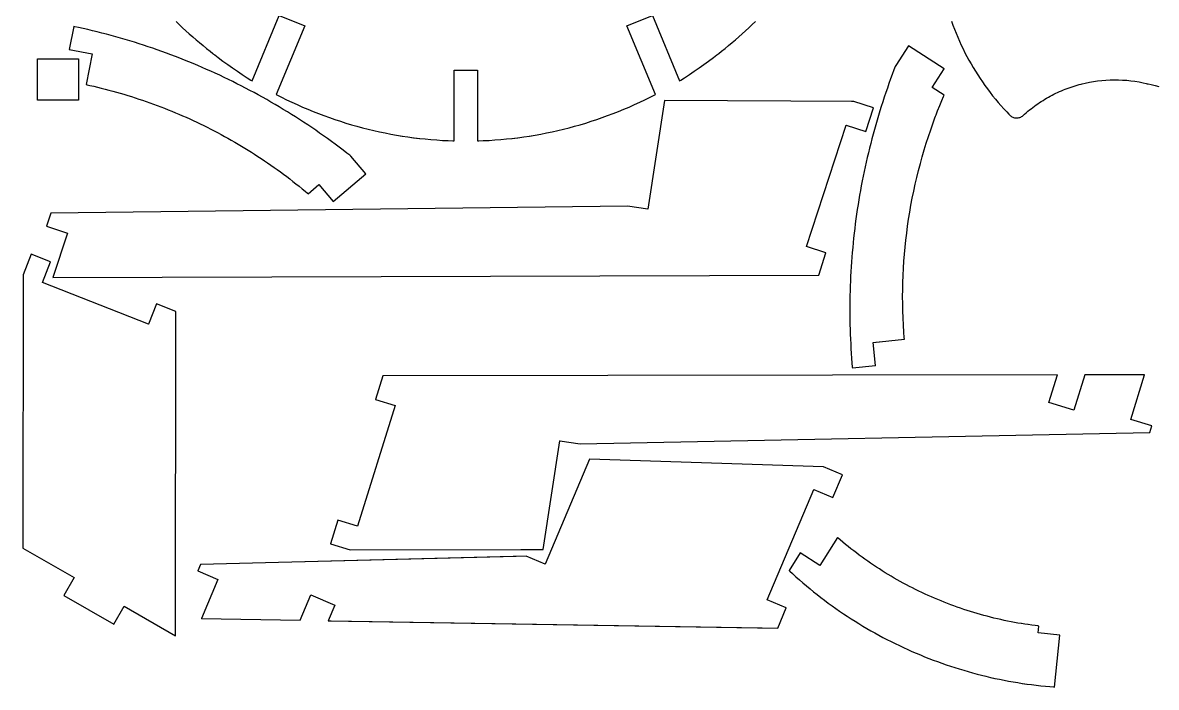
# Model space of a CAD drawing. Header units: metres. Extents: x 0 to 1595, y 0 to 995.
# Drawn here: x 1 to 825, y 0 to 484 of the extents above; entities that cross this region are included whole.
import ezdxf

# ---------------------------------------------------------------- set-up
doc = ezdxf.new("R2010")
doc.units = ezdxf.units.M

msp = doc.modelspace()

# ---------------------------------------------------------------- linework, layer by layer
for points in [[(139.76, 461.065, 0.4, 0.4, 0), (140.6, 460.407, 0.4, 0.4, 0), (143.14, 458.457, 0.4, 0.4, 0), (146.557, 455.897, 0.4, 0.4, 0), (150.011, 453.388, 0.4, 0.4, 0), (153.499, 450.928, 0.4, 0.4, 0), (157.022, 448.518, 0.4, 0.4, 0), (160.581, 446.158, 0.4, 0.4, 0), (164.174, 443.851, 0.4, 0.4, 0), (166.888, 442.153, 0.4, 0.4, 0), (167.799, 441.594, 0.4, 0.4, 0), (187.517, 489.2, 0.4, 0.4, 0), (205.994, 481.547, 0.4, 0.4, 0), (185.329, 431.657, 0.4, 0.4, 0), (186.267, 431.167, 0.4, 0.4, 0), (189.093, 429.724, 0.4, 0.4, 0), (192.879, 427.846, 0.4, 0.4, 0), (196.69, 426.022, 0.4, 0.4, 0), (200.524, 424.254, 0.4, 0.4, 0), (204.379, 422.542, 0.4, 0.4, 0), (208.257, 420.885, 0.4, 0.4, 0), (212.156, 419.285, 0.4, 0.4, 0), (216.075, 417.74, 0.4, 0.4, 0), (220.014, 416.251, 0.4, 0.4, 0), (223.972, 414.819, 0.4, 0.4, 0), (227.95, 413.444, 0.4, 0.4, 0), (231.946, 412.126, 0.4, 0.4, 0), (235.958, 410.864, 0.4, 0.4, 0), (239.987, 409.66, 0.4, 0.4, 0), (244.033, 408.511, 0.4, 0.4, 0), (248.094, 407.422, 0.4, 0.4, 0), (252.171, 406.389, 0.4, 0.4, 0), (256.261, 405.414, 0.4, 0.4, 0), (260.367, 404.497, 0.4, 0.4, 0), (264.485, 403.638, 0.4, 0.4, 0), (268.614, 402.836, 0.4, 0.4, 0), (272.757, 402.093, 0.4, 0.4, 0), (276.91, 401.41, 0.4, 0.4, 0), (281.074, 400.783, 0.4, 0.4, 0), (285.249, 400.217, 0.4, 0.4, 0), (289.432, 399.708, 0.4, 0.4, 0), (293.625, 399.26, 0.4, 0.4, 0), (297.826, 398.869, 0.4, 0.4, 0), (302.035, 398.54, 0.4, 0.4, 0), (306.25, 398.269, 0.4, 0.4, 0), (310.472, 398.058, 0.4, 0.4, 0), (313.643, 397.938, 0.4, 0.4, 0), (314.7, 397.907, 0.4, 0.4, 0), (314.7, 449.317, 0.4, 0.4, 0), (331.7, 449.317, 0.4, 0.4, 0), (331.7, 397.907, 0.4, 0.4, 0), (332.757, 397.938, 0.4, 0.4, 0), (335.928, 398.058, 0.4, 0.4, 0), (340.15, 398.269, 0.4, 0.4, 0), (344.365, 398.54, 0.4, 0.4, 0), (348.574, 398.869, 0.4, 0.4, 0), (352.775, 399.26, 0.4, 0.4, 0), (356.968, 399.708, 0.4, 0.4, 0), (361.151, 400.217, 0.4, 0.4, 0), (365.325, 400.783, 0.4, 0.4, 0), (369.49, 401.41, 0.4, 0.4, 0), (373.643, 402.093, 0.4, 0.4, 0), (377.786, 402.836, 0.4, 0.4, 0), (381.915, 403.638, 0.4, 0.4, 0), (386.033, 404.497, 0.4, 0.4, 0), (390.138, 405.414, 0.4, 0.4, 0), (394.229, 406.389, 0.4, 0.4, 0), (398.306, 407.422, 0.4, 0.4, 0), (402.367, 408.511, 0.4, 0.4, 0), (406.412, 409.66, 0.4, 0.4, 0), (410.442, 410.864, 0.4, 0.4, 0), (414.454, 412.126, 0.4, 0.4, 0), (418.45, 413.444, 0.4, 0.4, 0), (422.428, 414.819, 0.4, 0.4, 0), (426.386, 416.251, 0.4, 0.4, 0), (430.325, 417.74, 0.4, 0.4, 0), (434.244, 419.285, 0.4, 0.4, 0), (438.143, 420.885, 0.4, 0.4, 0), (442.021, 422.542, 0.4, 0.4, 0), (445.876, 424.254, 0.4, 0.4, 0), (449.71, 426.022, 0.4, 0.4, 0), (453.521, 427.846, 0.4, 0.4, 0), (457.307, 429.724, 0.4, 0.4, 0), (460.133, 431.167, 0.4, 0.4, 0), (461.071, 431.657, 0.4, 0.4, 0), (440.406, 481.547, 0.4, 0.4, 0), (458.883, 489.2, 0.4, 0.4, 0), (478.601, 441.594, 0.4, 0.4, 0), (479.512, 442.153, 0.4, 0.4, 0), (482.226, 443.851, 0.4, 0.4, 0), (485.819, 446.158, 0.4, 0.4, 0), (489.376, 448.518, 0.4, 0.4, 0), (492.901, 450.928, 0.4, 0.4, 0), (496.389, 453.388, 0.4, 0.4, 0), (499.843, 455.897, 0.4, 0.4, 0), (503.26, 458.457, 0.4, 0.4, 0), (505.8, 460.407, 0.4, 0.4, 0), (506.64, 461.065, 0.4, 0.4, 0), (507.289, 461.572, 0.4, 0.4, 0), (509.225, 463.107, 0.4, 0.4, 0), (511.79, 465.172, 0.4, 0.4, 0), (514.336, 467.26, 0.4, 0.4, 0), (516.863, 469.369, 0.4, 0.4, 0), (519.368, 471.501, 0.4, 0.4, 0), (521.854, 473.656, 0.4, 0.4, 0), (524.321, 475.832, 0.4, 0.4, 0), (526.767, 478.029, 0.4, 0.4, 0), (529.192, 480.249, 0.4, 0.4, 0), (531.597, 482.49, 0.4, 0.4, 0), (533.981, 484.753, 0.4, 0.4, 0)], [(208.507, 359.458, 0.4, 0.4, 0), (216.397, 366.099, 0.4, 0.4, 0), (226.7, 353.858, 0.4, 0.4, 0), (250.418, 373.821, 0.4, 0.4, 0), (239.471, 386.826, 0.4, 0.4, 0), (238.779, 387.371, 0.4, 0.4, 0), (236.696, 388.996, 0.4, 0.4, 0), (233.908, 391.143, 0.4, 0.4, 0), (231.106, 393.271, 0.4, 0.4, 0), (228.287, 395.376, 0.4, 0.4, 0), (225.457, 397.461, 0.4, 0.4, 0), (222.612, 399.525, 0.4, 0.4, 0), (219.753, 401.568, 0.4, 0.4, 0), (216.881, 403.589, 0.4, 0.4, 0), (213.994, 405.589, 0.4, 0.4, 0), (211.096, 407.568, 0.4, 0.4, 0), (208.183, 409.525, 0.4, 0.4, 0), (205.257, 411.461, 0.4, 0.4, 0), (202.318, 413.376, 0.4, 0.4, 0), (199.367, 415.269, 0.4, 0.4, 0), (196.401, 417.14, 0.4, 0.4, 0), (193.425, 418.99, 0.4, 0.4, 0), (190.435, 420.818, 0.4, 0.4, 0), (187.433, 422.624, 0.4, 0.4, 0), (184.418, 424.408, 0.4, 0.4, 0), (181.392, 426.171, 0.4, 0.4, 0), (178.353, 427.911, 0.4, 0.4, 0), (175.301, 429.629, 0.4, 0.4, 0), (172.239, 431.326, 0.4, 0.4, 0), (169.165, 433, 0.4, 0.4, 0), (166.079, 434.651, 0.4, 0.4, 0), (162.982, 436.282, 0.4, 0.4, 0), (159.874, 437.889, 0.4, 0.4, 0), (156.753, 439.474, 0.4, 0.4, 0), (153.622, 441.037, 0.4, 0.4, 0), (150.481, 442.578, 0.4, 0.4, 0), (147.328, 444.094, 0.4, 0.4, 0), (144.164, 445.59, 0.4, 0.4, 0), (140.99, 447.063, 0.4, 0.4, 0), (137.805, 448.513, 0.4, 0.4, 0), (134.61, 449.939, 0.4, 0.4, 0), (131.405, 451.343, 0.4, 0.4, 0), (128.19, 452.724, 0.4, 0.4, 0), (124.964, 454.082, 0.4, 0.4, 0), (121.729, 455.418, 0.4, 0.4, 0), (118.484, 456.731, 0.4, 0.4, 0), (115.23, 458.019, 0.4, 0.4, 0), (111.966, 459.285, 0.4, 0.4, 0), (108.692, 460.528, 0.4, 0.4, 0), (105.409, 461.747, 0.4, 0.4, 0), (102.117, 462.944, 0.4, 0.4, 0), (98.8165, 464.117, 0.4, 0.4, 0), (95.5068, 465.265, 0.4, 0.4, 0), (92.1882, 466.392, 0.4, 0.4, 0), (88.8611, 467.494, 0.4, 0.4, 0), (85.5253, 468.572, 0.4, 0.4, 0), (82.1812, 469.628, 0.4, 0.4, 0), (78.8289, 470.658, 0.4, 0.4, 0), (75.4682, 471.667, 0.4, 0.4, 0), (72.0997, 472.65, 0.4, 0.4, 0), (68.7232, 473.61, 0.4, 0.4, 0), (65.3388, 474.546, 0.4, 0.4, 0), (61.9468, 475.457, 0.4, 0.4, 0), (58.5474, 476.344, 0.4, 0.4, 0), (55.1404, 477.208, 0.4, 0.4, 0), (51.7261, 478.047, 0.4, 0.4, 0), (48.3046, 478.863, 0.4, 0.4, 0), (44.8761, 479.653, 0.4, 0.4, 0), (41.4407, 480.419, 0.4, 0.4, 0), (38.8596, 480.979, 0.4, 0.4, 0), (37.9985, 481.161, 0.4, 0.4, 0), (34.7031, 464.483, 0.4, 0.4, 0), (51.3806, 461.189, 0.4, 0.4, 0), (46.9697, 438.865, 0.4, 0.4, 0), (47.6669, 438.714, 0.4, 0.4, 0), (49.7564, 438.25, 0.4, 0.4, 0), (52.5369, 437.612, 0.4, 0.4, 0), (55.3112, 436.956, 0.4, 0.4, 0), (58.0794, 436.278, 0.4, 0.4, 0), (60.8412, 435.578, 0.4, 0.4, 0), (63.5964, 434.858, 0.4, 0.4, 0), (66.3451, 434.117, 0.4, 0.4, 0), (69.0871, 433.356, 0.4, 0.4, 0), (71.8221, 432.574, 0.4, 0.4, 0), (74.5503, 431.772, 0.4, 0.4, 0), (77.2714, 430.949, 0.4, 0.4, 0), (79.9854, 430.106, 0.4, 0.4, 0), (82.6921, 429.242, 0.4, 0.4, 0), (85.3914, 428.357, 0.4, 0.4, 0), (88.0832, 427.453, 0.4, 0.4, 0), (90.7674, 426.529, 0.4, 0.4, 0), (93.4439, 425.585, 0.4, 0.4, 0), (96.1126, 424.619, 0.4, 0.4, 0), (98.7733, 423.635, 0.4, 0.4, 0), (101.426, 422.631, 0.4, 0.4, 0), (104.071, 421.606, 0.4, 0.4, 0), (106.707, 420.561, 0.4, 0.4, 0), (109.335, 419.496, 0.4, 0.4, 0), (111.954, 418.412, 0.4, 0.4, 0), (114.565, 417.308, 0.4, 0.4, 0), (117.167, 416.185, 0.4, 0.4, 0), (119.761, 415.042, 0.4, 0.4, 0), (122.345, 413.879, 0.4, 0.4, 0), (124.92, 412.697, 0.4, 0.4, 0), (127.487, 411.494, 0.4, 0.4, 0), (130.044, 410.274, 0.4, 0.4, 0), (132.591, 409.033, 0.4, 0.4, 0), (135.129, 407.774, 0.4, 0.4, 0), (137.658, 406.496, 0.4, 0.4, 0), (140.176, 405.197, 0.4, 0.4, 0), (142.686, 403.881, 0.4, 0.4, 0), (145.185, 402.544, 0.4, 0.4, 0), (147.674, 401.189, 0.4, 0.4, 0), (150.153, 399.814, 0.4, 0.4, 0), (152.622, 398.421, 0.4, 0.4, 0), (155.081, 397.01, 0.4, 0.4, 0), (157.528, 395.579, 0.4, 0.4, 0), (159.965, 394.129, 0.4, 0.4, 0), (162.392, 392.661, 0.4, 0.4, 0), (164.807, 391.175, 0.4, 0.4, 0), (167.212, 389.669, 0.4, 0.4, 0), (169.606, 388.144, 0.4, 0.4, 0), (171.989, 386.603, 0.4, 0.4, 0), (174.36, 385.042, 0.4, 0.4, 0), (176.721, 383.463, 0.4, 0.4, 0), (179.069, 381.865, 0.4, 0.4, 0), (181.406, 380.25, 0.4, 0.4, 0), (183.732, 378.617, 0.4, 0.4, 0), (186.044, 376.964, 0.4, 0.4, 0), (188.347, 375.294, 0.4, 0.4, 0), (190.636, 373.606, 0.4, 0.4, 0), (192.914, 371.9, 0.4, 0.4, 0), (195.179, 370.176, 0.4, 0.4, 0), (197.432, 368.433, 0.4, 0.4, 0), (199.672, 366.674, 0.4, 0.4, 0), (201.9, 364.897, 0.4, 0.4, 0), (204.115, 363.101, 0.4, 0.4, 0), (206.318, 361.289, 0.4, 0.4, 0), (207.962, 359.918, 0.4, 0.4, 0), (208.507, 359.458, 0.4, 0.4, 0)], [(112.419, 484.753, 0.4, 0.4, 0), (114.803, 482.49, 0.4, 0.4, 0), (117.208, 480.249, 0.4, 0.4, 0), (119.634, 478.029, 0.4, 0.4, 0), (122.08, 475.832, 0.4, 0.4, 0), (124.546, 473.656, 0.4, 0.4, 0), (127.032, 471.501, 0.4, 0.4, 0), (129.538, 469.369, 0.4, 0.4, 0), (132.064, 467.26, 0.4, 0.4, 0), (134.61, 465.172, 0.4, 0.4, 0), (137.175, 463.107, 0.4, 0.4, 0), (139.111, 461.572, 0.4, 0.4, 0), (139.76, 461.065, 0.4, 0.4, 0)], [(676.464, 484.94, 0.4, 0.4, 0), (677.522, 482.008, 0.4, 0.4, 0), (678.629, 479.096, 0.4, 0.4, 0), (679.783, 476.204, 0.4, 0.4, 0), (680.985, 473.333, 0.4, 0.4, 0), (682.233, 470.485, 0.4, 0.4, 0), (683.529, 467.658, 0.4, 0.4, 0), (684.872, 464.854, 0.4, 0.4, 0), (686.26, 462.074, 0.4, 0.4, 0), (687.696, 459.317, 0.4, 0.4, 0), (689.175, 456.585, 0.4, 0.4, 0), (690.701, 453.878, 0.4, 0.4, 0), (692.272, 451.196, 0.4, 0.4, 0), (693.887, 448.542, 0.4, 0.4, 0), (695.549, 445.912, 0.4, 0.4, 0), (697.253, 443.311, 0.4, 0.4, 0), (699, 440.739, 0.4, 0.4, 0), (700.792, 438.194, 0.4, 0.4, 0), (702.626, 435.679, 0.4, 0.4, 0), (704.504, 433.193, 0.4, 0.4, 0), (706.424, 430.737, 0.4, 0.4, 0), (708.386, 428.313, 0.4, 0.4, 0), (710.39, 425.919, 0.4, 0.4, 0), (712.436, 423.557, 0.4, 0.4, 0), (714.524, 421.229, 0.4, 0.4, 0), (716.651, 418.933, 0.4, 0.4, 0), (718.272, 417.232, 0.4, 0.4, 0), (718.819, 416.671, 0.4, 0.4, 0)], [(664.922, 415.769, 0.4, 0.4, 0), (665.289, 416.743, 0.4, 0.4, 0), (666.41, 419.654, 0.4, 0.4, 0), (667.94, 423.524, 0.4, 0.4, 0), (669.512, 427.374, 0.4, 0.4, 0), (670.719, 430.251, 0.4, 0.4, 0), (671.129, 431.207, 0.4, 0.4, 0), (662.479, 436.821, 0.4, 0.4, 0), (671.188, 450.243, 0.4, 0.4, 0), (645.183, 467.118, 0.4, 0.4, 0), (635.929, 452.857, 0.4, 0.4, 0), (635.61, 452.036, 0.4, 0.4, 0), (634.662, 449.571, 0.4, 0.4, 0), (633.419, 446.278, 0.4, 0.4, 0), (632.201, 442.976, 0.4, 0.4, 0), (631.007, 439.669, 0.4, 0.4, 0), (629.838, 436.353, 0.4, 0.4, 0), (628.692, 433.031, 0.4, 0.4, 0), (627.571, 429.701, 0.4, 0.4, 0), (626.474, 426.364, 0.4, 0.4, 0), (625.4, 423.021, 0.4, 0.4, 0), (624.351, 419.671, 0.4, 0.4, 0), (623.328, 416.314, 0.4, 0.4, 0), (622.328, 412.951, 0.4, 0.4, 0), (621.351, 409.582, 0.4, 0.4, 0), (620.401, 406.207, 0.4, 0.4, 0), (619.474, 402.826, 0.4, 0.4, 0), (618.572, 399.439, 0.4, 0.4, 0), (617.694, 396.047, 0.4, 0.4, 0), (616.84, 392.649, 0.4, 0.4, 0), (616.011, 389.246, 0.4, 0.4, 0), (615.207, 385.836, 0.4, 0.4, 0), (614.428, 382.422, 0.4, 0.4, 0), (613.672, 379.004, 0.4, 0.4, 0), (612.942, 375.579, 0.4, 0.4, 0), (612.235, 372.151, 0.4, 0.4, 0), (611.554, 368.718, 0.4, 0.4, 0), (610.897, 365.281, 0.4, 0.4, 0), (610.264, 361.838, 0.4, 0.4, 0), (609.657, 358.392, 0.4, 0.4, 0), (609.074, 354.942, 0.4, 0.4, 0), (608.515, 351.487, 0.4, 0.4, 0), (607.982, 348.029, 0.4, 0.4, 0), (607.474, 344.567, 0.4, 0.4, 0), (606.989, 341.101, 0.4, 0.4, 0), (606.529, 337.633, 0.4, 0.4, 0), (606.096, 334.161, 0.4, 0.4, 0), (605.686, 330.686, 0.4, 0.4, 0), (605.3, 327.207, 0.4, 0.4, 0), (604.94, 323.726, 0.4, 0.4, 0), (604.606, 320.242, 0.4, 0.4, 0), (604.296, 316.756, 0.4, 0.4, 0), (604.01, 313.267, 0.4, 0.4, 0), (603.75, 309.775, 0.4, 0.4, 0), (603.514, 306.282, 0.4, 0.4, 0), (603.304, 302.786, 0.4, 0.4, 0), (603.118, 299.289, 0.4, 0.4, 0), (602.957, 295.789, 0.4, 0.4, 0), (602.822, 292.289, 0.4, 0.4, 0), (602.711, 288.786, 0.4, 0.4, 0), (602.626, 285.282, 0.4, 0.4, 0), (602.565, 281.776, 0.4, 0.4, 0), (602.531, 278.271, 0.4, 0.4, 0), (602.521, 274.763, 0.4, 0.4, 0), (602.536, 271.254, 0.4, 0.4, 0), (602.576, 267.746, 0.4, 0.4, 0), (602.642, 264.236, 0.4, 0.4, 0), (602.732, 260.726, 0.4, 0.4, 0), (602.847, 257.215, 0.4, 0.4, 0), (602.989, 253.704, 0.4, 0.4, 0), (603.154, 250.194, 0.4, 0.4, 0), (603.346, 246.683, 0.4, 0.4, 0), (603.563, 243.172, 0.4, 0.4, 0), (603.806, 239.662, 0.4, 0.4, 0), (604.072, 236.153, 0.4, 0.4, 0), (604.289, 233.521, 0.4, 0.4, 0), (604.365, 232.643, 0.4, 0.4, 0), (621.279, 234.349, 0.4, 0.4, 0), (619.575, 251.263, 0.4, 0.4, 0), (642.215, 253.546, 0.4, 0.4, 0), (642.108, 254.836, 0.4, 0.4, 0), (641.826, 258.711, 0.4, 0.4, 0), (641.511, 263.876, 0.4, 0.4, 0), (641.267, 269.044, 0.4, 0.4, 0), (641.093, 274.211, 0.4, 0.4, 0), (640.992, 279.376, 0.4, 0.4, 0), (640.963, 284.54, 0.4, 0.4, 0), (641.004, 289.701, 0.4, 0.4, 0), (641.117, 294.858, 0.4, 0.4, 0), (641.3, 300.013, 0.4, 0.4, 0), (641.556, 305.162, 0.4, 0.4, 0), (641.881, 310.306, 0.4, 0.4, 0), (642.278, 315.443, 0.4, 0.4, 0), (642.744, 320.574, 0.4, 0.4, 0), (643.283, 325.697, 0.4, 0.4, 0), (643.892, 330.811, 0.4, 0.4, 0), (644.569, 335.917, 0.4, 0.4, 0), (645.319, 341.013, 0.4, 0.4, 0), (646.139, 346.097, 0.4, 0.4, 0), (647.028, 351.171, 0.4, 0.4, 0), (647.988, 356.233, 0.4, 0.4, 0), (649.017, 361.282, 0.4, 0.4, 0), (650.115, 366.318, 0.4, 0.4, 0), (651.285, 371.339, 0.4, 0.4, 0), (652.522, 376.346, 0.4, 0.4, 0), (653.831, 381.336, 0.4, 0.4, 0), (655.207, 386.31, 0.4, 0.4, 0), (656.654, 391.267, 0.4, 0.4, 0), (658.169, 396.207, 0.4, 0.4, 0), (659.754, 401.126, 0.4, 0.4, 0), (661.408, 406.028, 0.4, 0.4, 0), (663.131, 410.91, 0.4, 0.4, 0), (664.465, 414.558, 0.4, 0.4, 0), (664.922, 415.769, 0.4, 0.4, 0)], [(41.5696, 457.585, 0.4, 0.4, 0), (11.5696, 457.585, 0.4, 0.4, 0), (11.5696, 427.585, 0.4, 0.4, 0), (41.5696, 427.585, 0.4, 0.4, 0), (41.5696, 457.585, 0.4, 0.4, 0)], [(718.819, 416.671, 0.4, 0.4, 0), (718.938, 416.55, 0.4, 0.4, 0), (719.317, 416.208, 0.4, 0.4, 0), (719.851, 415.799, 0.4, 0.4, 0), (720.421, 415.444, 0.4, 0.4, 0), (721.021, 415.146, 0.4, 0.4, 0), (721.646, 414.907, 0.4, 0.4, 0), (722.293, 414.728, 0.4, 0.4, 0), (722.957, 414.612, 0.4, 0.4, 0), (723.464, 414.565, 0.4, 0.4, 0), (723.633, 414.56, 0.4, 0.4, 0), (723.803, 414.556, 0.4, 0.4, 0), (724.311, 414.574, 0.4, 0.4, 0), (724.981, 414.651, 0.4, 0.4, 0), (725.636, 414.793, 0.4, 0.4, 0), (726.275, 414.997, 0.4, 0.4, 0), (726.89, 415.261, 0.4, 0.4, 0), (727.479, 415.582, 0.4, 0.4, 0), (728.036, 415.961, 0.4, 0.4, 0), (728.433, 416.279, 0.4, 0.4, 0), (728.558, 416.394, 0.4, 0.4, 0), (728.84, 416.651, 0.4, 0.4, 0), (729.69, 417.415, 0.4, 0.4, 0), (730.838, 418.417, 0.4, 0.4, 0), (731.999, 419.4, 0.4, 0.4, 0), (733.174, 420.365, 0.4, 0.4, 0), (734.363, 421.311, 0.4, 0.4, 0), (735.565, 422.239, 0.4, 0.4, 0), (736.782, 423.146, 0.4, 0.4, 0), (738.011, 424.035, 0.4, 0.4, 0), (739.253, 424.904, 0.4, 0.4, 0), (740.508, 425.754, 0.4, 0.4, 0), (741.775, 426.585, 0.4, 0.4, 0), (743.054, 427.394, 0.4, 0.4, 0), (744.346, 428.186, 0.4, 0.4, 0), (745.649, 428.956, 0.4, 0.4, 0), (746.964, 429.707, 0.4, 0.4, 0), (748.29, 430.436, 0.4, 0.4, 0), (749.626, 431.146, 0.4, 0.4, 0), (750.975, 431.836, 0.4, 0.4, 0), (752.332, 432.504, 0.4, 0.4, 0), (753.701, 433.153, 0.4, 0.4, 0), (755.079, 433.779, 0.4, 0.4, 0), (756.468, 434.385, 0.4, 0.4, 0), (757.867, 434.969, 0.4, 0.4, 0), (759.274, 435.533, 0.4, 0.4, 0), (760.69, 436.076, 0.4, 0.4, 0), (762.117, 436.596, 0.4, 0.4, 0), (763.55, 437.096, 0.4, 0.4, 0), (764.993, 437.572, 0.4, 0.4, 0), (766.443, 438.028, 0.4, 0.4, 0), (767.903, 438.461, 0.4, 0.4, 0), (769.369, 438.872, 0.4, 0.4, 0), (770.474, 439.167, 0.4, 0.4, 0), (770.843, 439.261, 0.4, 0.4, 0), (771.581, 439.449, 0.4, 0.4, 0), (773.807, 439.969, 0.4, 0.4, 0), (776.786, 440.585, 0.4, 0.4, 0), (779.778, 441.108, 0.4, 0.4, 0), (782.782, 441.54, 0.4, 0.4, 0), (785.794, 441.878, 0.4, 0.4, 0), (788.814, 442.124, 0.4, 0.4, 0), (791.838, 442.276, 0.4, 0.4, 0), (794.865, 442.336, 0.4, 0.4, 0), (797.892, 442.304, 0.4, 0.4, 0), (800.918, 442.178, 0.4, 0.4, 0), (803.939, 441.96, 0.4, 0.4, 0), (806.954, 441.65, 0.4, 0.4, 0), (809.963, 441.246, 0.4, 0.4, 0), (812.958, 440.75, 0.4, 0.4, 0), (815.943, 440.161, 0.4, 0.4, 0), (818.174, 439.661, 0.4, 0.4, 0), (818.914, 439.479, 0.4, 0.4, 0), (819.615, 439.307, 0.4, 0.4, 0), (821.722, 438.804, 0.4, 0.4, 0), (824.535, 438.16, 0.4, 0.4, 0), (827.351, 437.546, 0.4, 0.4, 0)], [(605.41, 426.493, 0.4, 0.4, 0), (467.844, 427.274, 0.4, 0.4, 0), (455.675, 348.204, 0.4, 0.4, 0), (440.85, 350.486, 0.4, 0.4, 0), (21.2726, 345.3, 0.4, 0.4, 0), (18.1657, 335.794, 0.4, 0.4, 0), (33.3737, 330.824, 0.4, 0.4, 0), (22.8099, 298.506, 0.4, 0.4, 0), (579.897, 300.168, 0.4, 0.4, 0), (585.179, 316.326, 0.4, 0.4, 0), (570.922, 320.986, 0.4, 0.4, 0), (599.818, 409.383, 0.4, 0.4, 0), (614.075, 404.724, 0.4, 0.4, 0), (619.668, 421.832, 0.4, 0.4, 0), (605.41, 426.493, 0.4, 0.4, 0)], [(7.1451, 315.338, 0.4, 0.4, 0), (1.2657, 300.457, 0.4, 0.4, 0), (1.0685, 101.457, 0.4, 0.4, 0), (38.3217, 80.0851, 0.4, 0.4, 0), (30.8574, 67.0742, 0.4, 0.4, 0), (67.2882, 46.1744, 0.4, 0.4, 0), (74.7524, 59.1854, 0.4, 0.4, 0), (112.006, 37.8138, 0.4, 0.4, 0), (112.239, 273.814, 0.4, 0.4, 0), (98.2888, 279.325, 0.4, 0.4, 0), (92.4093, 264.444, 0.4, 0.4, 0), (15.2162, 294.944, 0.4, 0.4, 0), (21.0957, 309.825, 0.4, 0.4, 0), (7.1451, 315.338, 0.4, 0.4, 0)], [(262.761, 226.979, 0.4, 0.4, 0), (257.415, 209.792, 0.4, 0.4, 0), (271.737, 205.336, 0.4, 0.4, 0), (244.414, 117.488, 0.4, 0.4, 0), (230.09, 121.943, 0.4, 0.4, 0), (224.744, 104.755, 0.4, 0.4, 0), (239.068, 100.3, 0.4, 0.4, 0), (379.494, 100.606, 0.4, 0.4, 0), (391.528, 179.696, 0.4, 0.4, 0), (406.357, 177.439, 0.4, 0.4, 0), (820.671, 185.681, 0.4, 0.4, 0), (822.156, 190.456, 0.4, 0.4, 0), (806.878, 195.207, 0.4, 0.4, 0), (816.976, 227.674, 0.4, 0.4, 0), (773.476, 227.618, 0.4, 0.4, 0), (765.476, 201.899, 0.4, 0.4, 0), (747.333, 207.542, 0.4, 0.4, 0), (753.571, 227.594, 0.4, 0.4, 0), (262.761, 226.979, 0.4, 0.4, 0)], [(550.111, 43.3828, 0.4, 0.4, 0), (556.324, 58.1276, 0.4, 0.4, 0), (542.5, 63.9515, 0.4, 0.4, 0), (576.278, 144.126, 0.4, 0.4, 0), (590.101, 138.303, 0.4, 0.4, 0), (597.09, 154.89, 0.4, 0.4, 0), (583.267, 160.714, 0.4, 0.4, 0), (413.057, 166.232, 0.4, 0.4, 0), (380.832, 89.7429, 0.4, 0.4, 0), (367.008, 95.5667, 0.4, 0.4, 0), (130.101, 89.5829, 0.4, 0.4, 0), (128.159, 84.9751, 0.4, 0.4, 0), (142.904, 78.7632, 0.4, 0.4, 0), (130.868, 50.195, 0.4, 0.4, 0), (202.678, 49.0282, 0.4, 0.4, 0), (210.443, 67.4592, 0.4, 0.4, 0), (227.953, 60.0825, 0.4, 0.4, 0), (223.156, 48.6954, 0.4, 0.4, 0), (550.111, 43.3828, 0.4, 0.4, 0)], [(593.463, 109.196, 0.4, 0.4, 0), (580.708, 88.9442, 0.4, 0.4, 0), (566.324, 98.0035, 0.4, 0.4, 0), (558.329, 85.3108, 0.4, 0.4, 0), (558.949, 84.7318, 0.4, 0.4, 0), (560.818, 83.0076, 0.4, 0.4, 0), (563.329, 80.7331, 0.4, 0.4, 0), (565.863, 78.4874, 0.4, 0.4, 0), (568.418, 76.2704, 0.4, 0.4, 0), (570.993, 74.0826, 0.4, 0.4, 0), (573.59, 71.9239, 0.4, 0.4, 0), (576.208, 69.7944, 0.4, 0.4, 0), (578.847, 67.6942, 0.4, 0.4, 0), (581.506, 65.6238, 0.4, 0.4, 0), (584.185, 63.5826, 0.4, 0.4, 0), (586.883, 61.5712, 0.4, 0.4, 0), (589.603, 59.5897, 0.4, 0.4, 0), (592.34, 57.6382, 0.4, 0.4, 0), (595.096, 55.7165, 0.4, 0.4, 0), (597.872, 53.8251, 0.4, 0.4, 0), (600.665, 51.964, 0.4, 0.4, 0), (603.478, 50.1332, 0.4, 0.4, 0), (606.308, 48.3329, 0.4, 0.4, 0), (609.156, 46.5632, 0.4, 0.4, 0), (612.022, 44.8242, 0.4, 0.4, 0), (614.904, 43.1161, 0.4, 0.4, 0), (617.804, 41.4389, 0.4, 0.4, 0), (620.721, 39.7928, 0.4, 0.4, 0), (623.653, 38.1778, 0.4, 0.4, 0), (626.601, 36.594, 0.4, 0.4, 0), (629.567, 35.0418, 0.4, 0.4, 0), (632.547, 33.521, 0.4, 0.4, 0), (635.543, 32.0318, 0.4, 0.4, 0), (638.554, 30.5744, 0.4, 0.4, 0), (641.581, 29.1487, 0.4, 0.4, 0), (644.622, 27.7553, 0.4, 0.4, 0), (647.676, 26.3936, 0.4, 0.4, 0), (650.746, 25.0643, 0.4, 0.4, 0), (653.829, 23.7671, 0.4, 0.4, 0), (656.926, 22.5025, 0.4, 0.4, 0), (660.036, 21.2704, 0.4, 0.4, 0), (663.16, 20.0708, 0.4, 0.4, 0), (666.296, 18.904, 0.4, 0.4, 0), (669.444, 17.7701, 0.4, 0.4, 0), (672.606, 16.6693, 0.4, 0.4, 0), (675.779, 15.6015, 0.4, 0.4, 0), (678.964, 14.5668, 0.4, 0.4, 0), (682.161, 13.5657, 0.4, 0.4, 0), (685.369, 12.5978, 0.4, 0.4, 0), (688.588, 11.6634, 0.4, 0.4, 0), (691.818, 10.7628, 0.4, 0.4, 0), (695.058, 9.8959, 0.4, 0.4, 0), (698.308, 9.0629, 0.4, 0.4, 0), (701.569, 8.2639, 0.4, 0.4, 0), (704.839, 7.499, 0.4, 0.4, 0), (708.119, 6.7683, 0.4, 0.4, 0), (711.408, 6.0721, 0.4, 0.4, 0), (714.707, 5.4101, 0.4, 0.4, 0), (718.014, 4.7828, 0.4, 0.4, 0), (721.329, 4.1901, 0.4, 0.4, 0), (724.653, 3.6323, 0.4, 0.4, 0), (727.983, 3.1093, 0.4, 0.4, 0), (731.324, 2.6213, 0.4, 0.4, 0), (734.669, 2.1685, 0.4, 0.4, 0), (738.024, 1.7509, 0.4, 0.4, 0), (741.385, 1.3687, 0.4, 0.4, 0), (744.751, 1.0219, 0.4, 0.4, 0), (748.126, 0.7107, 0.4, 0.4, 0), (750.661, 0.4996, 0.4, 0.4, 0), (751.506, 0.4352, 0.4, 0.4, 0), (755.357, 38.2394, 0.4, 0.4, 0), (739.44, 39.8614, 0.4, 0.4, 0), (739.947, 44.8356, 0.4, 0.4, 0), (739.313, 44.9094, 0.4, 0.4, 0), (737.41, 45.1436, 0.4, 0.4, 0), (734.878, 45.4753, 0.4, 0.4, 0), (732.351, 45.8304, 0.4, 0.4, 0), (729.829, 46.2089, 0.4, 0.4, 0), (727.313, 46.6107, 0.4, 0.4, 0), (724.801, 47.0358, 0.4, 0.4, 0), (722.294, 47.4839, 0.4, 0.4, 0), (719.794, 47.9553, 0.4, 0.4, 0), (717.3, 48.4497, 0.4, 0.4, 0), (714.811, 48.9671, 0.4, 0.4, 0), (712.329, 49.5074, 0.4, 0.4, 0), (709.853, 50.0706, 0.4, 0.4, 0), (707.383, 50.6564, 0.4, 0.4, 0), (704.921, 51.265, 0.4, 0.4, 0), (702.464, 51.8963, 0.4, 0.4, 0), (700.014, 52.5501, 0.4, 0.4, 0), (697.572, 53.2265, 0.4, 0.4, 0), (695.136, 53.9254, 0.4, 0.4, 0), (692.708, 54.6465, 0.4, 0.4, 0), (690.287, 55.3901, 0.4, 0.4, 0), (687.875, 56.156, 0.4, 0.4, 0), (685.469, 56.944, 0.4, 0.4, 0), (683.072, 57.7542, 0.4, 0.4, 0), (680.683, 58.5861, 0.4, 0.4, 0), (678.301, 59.4403, 0.4, 0.4, 0), (675.929, 60.3164, 0.4, 0.4, 0), (673.565, 61.2144, 0.4, 0.4, 0), (671.21, 62.1342, 0.4, 0.4, 0), (668.863, 63.0756, 0.4, 0.4, 0), (666.525, 64.0386, 0.4, 0.4, 0), (664.197, 65.0232, 0.4, 0.4, 0), (661.878, 66.0296, 0.4, 0.4, 0), (659.568, 67.0572, 0.4, 0.4, 0), (657.267, 68.1062, 0.4, 0.4, 0), (654.976, 69.1767, 0.4, 0.4, 0), (652.696, 70.2682, 0.4, 0.4, 0), (650.425, 71.3811, 0.4, 0.4, 0), (648.165, 72.515, 0.4, 0.4, 0), (645.915, 73.6701, 0.4, 0.4, 0), (643.675, 74.8461, 0.4, 0.4, 0), (641.446, 76.0429, 0.4, 0.4, 0), (639.228, 77.2608, 0.4, 0.4, 0), (637.021, 78.4993, 0.4, 0.4, 0), (634.825, 79.7587, 0.4, 0.4, 0), (632.64, 81.0388, 0.4, 0.4, 0), (630.467, 82.3393, 0.4, 0.4, 0), (628.304, 83.6604, 0.4, 0.4, 0), (626.154, 85.0019, 0.4, 0.4, 0), (624.015, 86.364, 0.4, 0.4, 0), (621.889, 87.7463, 0.4, 0.4, 0), (619.775, 89.1489, 0.4, 0.4, 0), (617.672, 90.5717, 0.4, 0.4, 0), (615.583, 92.0146, 0.4, 0.4, 0), (613.506, 93.4775, 0.4, 0.4, 0), (611.442, 94.9604, 0.4, 0.4, 0), (609.39, 96.4633, 0.4, 0.4, 0), (607.353, 97.9861, 0.4, 0.4, 0), (605.328, 99.5287, 0.4, 0.4, 0), (603.315, 101.091, 0.4, 0.4, 0), (601.317, 102.673, 0.4, 0.4, 0), (599.332, 104.275, 0.4, 0.4, 0), (597.361, 105.896, 0.4, 0.4, 0), (595.404, 107.536, 0.4, 0.4, 0), (593.946, 108.779, 0.4, 0.4, 0), (593.463, 109.196, 0.4, 0.4, 0)]]:
    msp.add_lwpolyline(points, format="xyseb")
for points in [[(139.76, 461.065), (140.6, 460.407), (143.14, 458.457), (146.557, 455.897), (150.011, 453.388), (153.499, 450.928), (157.022, 448.518), (160.581, 446.158), (164.174, 443.851), (166.888, 442.153), (167.799, 441.594), (187.517, 489.2), (205.994, 481.547), (185.329, 431.657), (186.267, 431.167), (189.093, 429.724), (192.879, 427.846), (196.69, 426.022), (200.524, 424.254), (204.379, 422.542), (208.257, 420.885), (212.156, 419.285), (216.075, 417.74), (220.014, 416.251), (223.972, 414.819), (227.95, 413.444), (231.946, 412.126), (235.958, 410.864), (239.987, 409.66), (244.033, 408.511), (248.094, 407.422), (252.171, 406.389), (256.261, 405.414), (260.367, 404.497), (264.485, 403.638), (268.614, 402.836), (272.757, 402.093), (276.91, 401.41), (281.074, 400.783), (285.249, 400.217), (289.432, 399.708), (293.625, 399.26), (297.826, 398.869), (302.035, 398.54), (306.25, 398.269), (310.472, 398.058), (313.643, 397.938), (314.7, 397.907), (314.7, 449.317), (331.7, 449.317), (331.7, 397.907), (332.757, 397.938), (335.928, 398.058), (340.15, 398.269), (344.365, 398.54), (348.574, 398.869), (352.775, 399.26), (356.968, 399.708), (361.151, 400.217), (365.325, 400.783), (369.49, 401.41), (373.643, 402.093), (377.786, 402.836), (381.915, 403.638), (386.033, 404.497), (390.138, 405.414), (394.229, 406.389), (398.306, 407.422), (402.367, 408.511), (406.412, 409.66), (410.442, 410.864), (414.454, 412.126), (418.45, 413.444), (422.428, 414.819), (426.386, 416.251), (430.325, 417.74), (434.244, 419.285), (438.143, 420.885), (442.021, 422.542), (445.876, 424.254), (449.71, 426.022), (453.521, 427.846), (457.307, 429.724), (460.133, 431.167), (461.071, 431.657), (440.406, 481.547), (458.883, 489.2), (478.601, 441.594), (479.512, 442.153), (482.226, 443.851), (485.819, 446.158), (489.376, 448.518), (492.901, 450.928), (496.389, 453.388), (499.843, 455.897), (503.26, 458.457), (505.8, 460.407), (506.64, 461.065), (507.289, 461.572), (509.225, 463.107), (511.79, 465.172), (514.336, 467.26), (516.863, 469.369), (519.368, 471.501), (521.854, 473.656), (524.321, 475.832), (526.767, 478.029), (529.192, 480.249), (531.597, 482.49), (533.981, 484.753)], [(208.507, 359.458), (216.397, 366.099), (226.7, 353.858), (250.418, 373.821), (239.471, 386.826), (238.779, 387.371), (236.696, 388.996), (233.908, 391.143), (231.106, 393.271), (228.287, 395.376), (225.457, 397.461), (222.612, 399.525), (219.753, 401.568), (216.881, 403.589), (213.994, 405.589), (211.096, 407.568), (208.183, 409.525), (205.257, 411.461), (202.318, 413.376), (199.367, 415.269), (196.401, 417.14), (193.425, 418.99), (190.435, 420.818), (187.433, 422.624), (184.418, 424.408), (181.392, 426.171), (178.353, 427.911), (175.301, 429.629), (172.239, 431.326), (169.165, 433), (166.079, 434.651), (162.982, 436.282), (159.874, 437.889), (156.753, 439.474), (153.622, 441.037), (150.481, 442.578), (147.328, 444.094), (144.164, 445.59), (140.99, 447.063), (137.805, 448.513), (134.61, 449.939), (131.405, 451.343), (128.19, 452.724), (124.964, 454.082), (121.729, 455.418), (118.484, 456.731), (115.23, 458.019), (111.966, 459.285), (108.692, 460.528), (105.409, 461.747), (102.117, 462.944), (98.8165, 464.117), (95.5068, 465.265), (92.1882, 466.392), (88.8611, 467.494), (85.5253, 468.572), (82.1812, 469.628), (78.8289, 470.658), (75.4682, 471.667), (72.0997, 472.65), (68.7232, 473.61), (65.3388, 474.546), (61.9468, 475.457), (58.5474, 476.344), (55.1404, 477.208), (51.7261, 478.047), (48.3046, 478.863), (44.8761, 479.653), (41.4407, 480.419), (38.8596, 480.979), (37.9985, 481.161), (34.7031, 464.483), (51.3806, 461.189), (46.9697, 438.865), (47.6669, 438.714), (49.7564, 438.25), (52.5369, 437.612), (55.3112, 436.956), (58.0794, 436.278), (60.8412, 435.578), (63.5964, 434.858), (66.3451, 434.117), (69.0871, 433.356), (71.8221, 432.574), (74.5503, 431.772), (77.2714, 430.949), (79.9854, 430.106), (82.6921, 429.242), (85.3914, 428.357), (88.0832, 427.453), (90.7674, 426.529), (93.4439, 425.585), (96.1126, 424.619), (98.7733, 423.635), (101.426, 422.631), (104.071, 421.606), (106.707, 420.561), (109.335, 419.496), (111.954, 418.412), (114.565, 417.308), (117.167, 416.185), (119.761, 415.042), (122.345, 413.879), (124.92, 412.697), (127.487, 411.494), (130.044, 410.274), (132.591, 409.033), (135.129, 407.774), (137.658, 406.496), (140.176, 405.197), (142.686, 403.881), (145.185, 402.544), (147.674, 401.189), (150.153, 399.814), (152.622, 398.421), (155.081, 397.01), (157.528, 395.579), (159.965, 394.129), (162.392, 392.661), (164.807, 391.175), (167.212, 389.669), (169.606, 388.144), (171.989, 386.603), (174.36, 385.042), (176.721, 383.463), (179.069, 381.865), (181.406, 380.25), (183.732, 378.617), (186.044, 376.964), (188.347, 375.294), (190.636, 373.606), (192.914, 371.9), (195.179, 370.176), (197.432, 368.433), (199.672, 366.674), (201.9, 364.897), (204.115, 363.101), (206.318, 361.289), (207.962, 359.918), (208.507, 359.458)], [(112.419, 484.753), (114.803, 482.49), (117.208, 480.249), (119.634, 478.029), (122.08, 475.832), (124.546, 473.656), (127.032, 471.501), (129.538, 469.369), (132.064, 467.26), (134.61, 465.172), (137.175, 463.107), (139.111, 461.572), (139.76, 461.065)], [(676.464, 484.94), (677.522, 482.008), (678.629, 479.096), (679.783, 476.204), (680.985, 473.333), (682.233, 470.485), (683.529, 467.658), (684.872, 464.854), (686.26, 462.074), (687.696, 459.317), (689.175, 456.585), (690.701, 453.878), (692.272, 451.196), (693.887, 448.542), (695.549, 445.912), (697.253, 443.311), (699, 440.739), (700.792, 438.194), (702.626, 435.679), (704.504, 433.193), (706.424, 430.737), (708.386, 428.313), (710.39, 425.919), (712.436, 423.557), (714.524, 421.229), (716.651, 418.933), (718.272, 417.232), (718.819, 416.671)], [(664.922, 415.769), (665.289, 416.743), (666.41, 419.654), (667.94, 423.524), (669.512, 427.374), (670.719, 430.251), (671.129, 431.207), (662.479, 436.821), (671.188, 450.243), (645.183, 467.118), (635.929, 452.857), (635.61, 452.036), (634.662, 449.571), (633.419, 446.278), (632.201, 442.976), (631.007, 439.669), (629.838, 436.353), (628.692, 433.031), (627.571, 429.701), (626.474, 426.364), (625.4, 423.021), (624.351, 419.671), (623.328, 416.314), (622.328, 412.951), (621.351, 409.582), (620.401, 406.207), (619.474, 402.826), (618.572, 399.439), (617.694, 396.047), (616.84, 392.649), (616.011, 389.246), (615.207, 385.836), (614.428, 382.422), (613.672, 379.004), (612.942, 375.579), (612.235, 372.151), (611.554, 368.718), (610.897, 365.281), (610.264, 361.838), (609.657, 358.392), (609.074, 354.942), (608.515, 351.487), (607.982, 348.029), (607.474, 344.567), (606.989, 341.101), (606.529, 337.633), (606.096, 334.161), (605.686, 330.686), (605.3, 327.207), (604.94, 323.726), (604.606, 320.242), (604.296, 316.756), (604.01, 313.267), (603.75, 309.775), (603.514, 306.282), (603.304, 302.786), (603.118, 299.289), (602.957, 295.789), (602.822, 292.289), (602.711, 288.786), (602.626, 285.282), (602.565, 281.776), (602.531, 278.271), (602.521, 274.763), (602.536, 271.254), (602.576, 267.746), (602.642, 264.236), (602.732, 260.726), (602.847, 257.215), (602.989, 253.704), (603.154, 250.194), (603.346, 246.683), (603.563, 243.172), (603.806, 239.662), (604.072, 236.153), (604.289, 233.521), (604.365, 232.643), (621.279, 234.349), (619.575, 251.263), (642.215, 253.546), (642.108, 254.836), (641.826, 258.711), (641.511, 263.876), (641.267, 269.044), (641.093, 274.211), (640.992, 279.376), (640.963, 284.54), (641.004, 289.701), (641.117, 294.858), (641.3, 300.013), (641.556, 305.162), (641.881, 310.306), (642.278, 315.443), (642.744, 320.574), (643.283, 325.697), (643.892, 330.811), (644.569, 335.917), (645.319, 341.013), (646.139, 346.097), (647.028, 351.171), (647.988, 356.233), (649.017, 361.282), (650.115, 366.318), (651.285, 371.339), (652.522, 376.346), (653.831, 381.336), (655.207, 386.31), (656.654, 391.267), (658.169, 396.207), (659.754, 401.126), (661.408, 406.028), (663.131, 410.91), (664.465, 414.558), (664.922, 415.769)], [(11.5696, 457.585), (41.5696, 457.585), (41.5696, 427.585), (11.5696, 427.585), (11.5696, 457.585)], [(718.819, 416.671), (718.938, 416.55), (719.317, 416.208), (719.851, 415.799), (720.421, 415.444), (721.021, 415.146), (721.646, 414.907), (722.293, 414.728), (722.957, 414.612), (723.464, 414.565), (723.633, 414.56), (723.803, 414.556), (724.311, 414.574), (724.981, 414.651), (725.636, 414.793), (726.275, 414.997), (726.89, 415.261), (727.479, 415.582), (728.036, 415.961), (728.433, 416.279), (728.558, 416.394), (728.84, 416.651), (729.69, 417.415), (730.838, 418.417), (731.999, 419.4), (733.174, 420.365), (734.363, 421.311), (735.565, 422.239), (736.782, 423.146), (738.011, 424.035), (739.253, 424.904), (740.508, 425.754), (741.775, 426.585), (743.054, 427.394), (744.346, 428.186), (745.649, 428.956), (746.964, 429.707), (748.29, 430.436), (749.626, 431.146), (750.975, 431.836), (752.332, 432.504), (753.701, 433.153), (755.079, 433.779), (756.468, 434.385), (757.867, 434.969), (759.274, 435.533), (760.69, 436.076), (762.117, 436.596), (763.55, 437.096), (764.993, 437.572), (766.443, 438.028), (767.903, 438.461), (769.369, 438.872), (770.474, 439.167), (770.843, 439.261), (771.581, 439.449), (773.807, 439.969), (776.786, 440.585), (779.778, 441.108), (782.782, 441.54), (785.794, 441.878), (788.814, 442.124), (791.838, 442.276), (794.865, 442.336), (797.892, 442.304), (800.918, 442.178), (803.939, 441.96), (806.954, 441.65), (809.963, 441.246), (812.958, 440.75), (815.943, 440.161), (818.174, 439.661), (818.914, 439.479), (819.615, 439.307), (821.722, 438.804), (824.535, 438.16), (827.351, 437.546)], [(605.41, 426.493), (467.844, 427.274), (455.675, 348.204), (440.85, 350.486), (21.2726, 345.3), (18.1657, 335.794), (33.3737, 330.824), (22.8099, 298.506), (579.897, 300.168), (585.179, 316.326), (570.922, 320.986), (599.818, 409.383), (614.075, 404.724), (619.668, 421.832), (605.41, 426.493)], [(7.1451, 315.338), (1.2657, 300.457), (1.0685, 101.457), (38.3217, 80.0851), (30.8574, 67.0742), (67.2882, 46.1744), (74.7524, 59.1854), (112.006, 37.8138), (112.239, 273.814), (98.2888, 279.325), (92.4093, 264.444), (15.2162, 294.944), (21.0957, 309.825), (7.1451, 315.338)], [(262.761, 226.979), (257.415, 209.792), (271.737, 205.336), (244.414, 117.488), (230.09, 121.943), (224.744, 104.755), (239.068, 100.3), (379.494, 100.606), (391.528, 179.696), (406.357, 177.439), (820.671, 185.681), (822.156, 190.456), (806.878, 195.207), (816.976, 227.674), (773.476, 227.618), (765.476, 201.899), (747.333, 207.542), (753.571, 227.594), (262.761, 226.979)], [(550.111, 43.3828), (556.324, 58.1276), (542.5, 63.9515), (576.278, 144.126), (590.101, 138.303), (597.09, 154.89), (583.267, 160.714), (413.057, 166.232), (380.832, 89.7429), (367.008, 95.5667), (130.101, 89.5829), (128.159, 84.9751), (142.904, 78.7632), (130.868, 50.195), (202.678, 49.0282), (210.443, 67.4592), (227.953, 60.0825), (223.156, 48.6954), (550.111, 43.3828)], [(593.463, 109.196), (580.708, 88.9442), (566.324, 98.0035), (558.329, 85.3108), (558.949, 84.7318), (560.818, 83.0076), (563.329, 80.7331), (565.863, 78.4874), (568.418, 76.2704), (570.993, 74.0826), (573.59, 71.9239), (576.208, 69.7944), (578.847, 67.6942), (581.506, 65.6238), (584.185, 63.5826), (586.883, 61.5712), (589.603, 59.5897), (592.34, 57.6382), (595.096, 55.7165), (597.872, 53.8251), (600.665, 51.964), (603.478, 50.1332), (606.308, 48.3329), (609.156, 46.5632), (612.022, 44.8242), (614.904, 43.1161), (617.804, 41.4389), (620.721, 39.7928), (623.653, 38.1778), (626.601, 36.594), (629.567, 35.0418), (632.547, 33.521), (635.543, 32.0318), (638.554, 30.5744), (641.581, 29.1487), (644.622, 27.7553), (647.676, 26.3936), (650.746, 25.0643), (653.829, 23.7671), (656.926, 22.5025), (660.036, 21.2704), (663.16, 20.0708), (666.296, 18.904), (669.444, 17.7701), (672.606, 16.6693), (675.779, 15.6015), (678.964, 14.5668), (682.161, 13.5657), (685.369, 12.5978), (688.588, 11.6634), (691.818, 10.7628), (695.058, 9.8959), (698.308, 9.0629), (701.569, 8.2639), (704.839, 7.499), (708.119, 6.7683), (711.408, 6.0721), (714.707, 5.4101), (718.014, 4.7828), (721.329, 4.1901), (724.653, 3.6323), (727.983, 3.1093), (731.324, 2.6213), (734.669, 2.1685), (738.024, 1.7509), (741.385, 1.3687), (744.751, 1.0219), (748.126, 0.7107), (750.661, 0.4996), (751.506, 0.4352), (755.357, 38.2394), (739.44, 39.8614), (739.947, 44.8356), (739.313, 44.9094), (737.41, 45.1436), (734.878, 45.4753), (732.351, 45.8304), (729.829, 46.2089), (727.313, 46.6107), (724.801, 47.0358), (722.294, 47.4839), (719.794, 47.9553), (717.3, 48.4497), (714.811, 48.9671), (712.329, 49.5074), (709.853, 50.0706), (707.383, 50.6564), (704.921, 51.265), (702.464, 51.8963), (700.014, 52.5501), (697.572, 53.2265), (695.136, 53.9254), (692.708, 54.6465), (690.287, 55.3901), (687.875, 56.156), (685.469, 56.944), (683.072, 57.7542), (680.683, 58.5861), (678.301, 59.4403), (675.929, 60.3164), (673.565, 61.2144), (671.21, 62.1342), (668.863, 63.0756), (666.525, 64.0386), (664.197, 65.0232), (661.878, 66.0296), (659.568, 67.0572), (657.267, 68.1062), (654.976, 69.1767), (652.696, 70.2682), (650.425, 71.3811), (648.165, 72.515), (645.915, 73.6701), (643.675, 74.8461), (641.446, 76.0429), (639.228, 77.2608), (637.021, 78.4993), (634.825, 79.7587), (632.64, 81.0388), (630.467, 82.3393), (628.304, 83.6604), (626.154, 85.0019), (624.015, 86.364), (621.889, 87.7463), (619.775, 89.1489), (617.672, 90.5717), (615.583, 92.0146), (613.506, 93.4775), (611.442, 94.9604), (609.39, 96.4633), (607.353, 97.9861), (605.328, 99.5287), (603.315, 101.091), (601.317, 102.673), (599.332, 104.275), (597.361, 105.896), (595.404, 107.536), (593.946, 108.779), (593.463, 109.196)]]:
    msp.add_lwpolyline(points)

doc.saveas('drawing.dxf')
